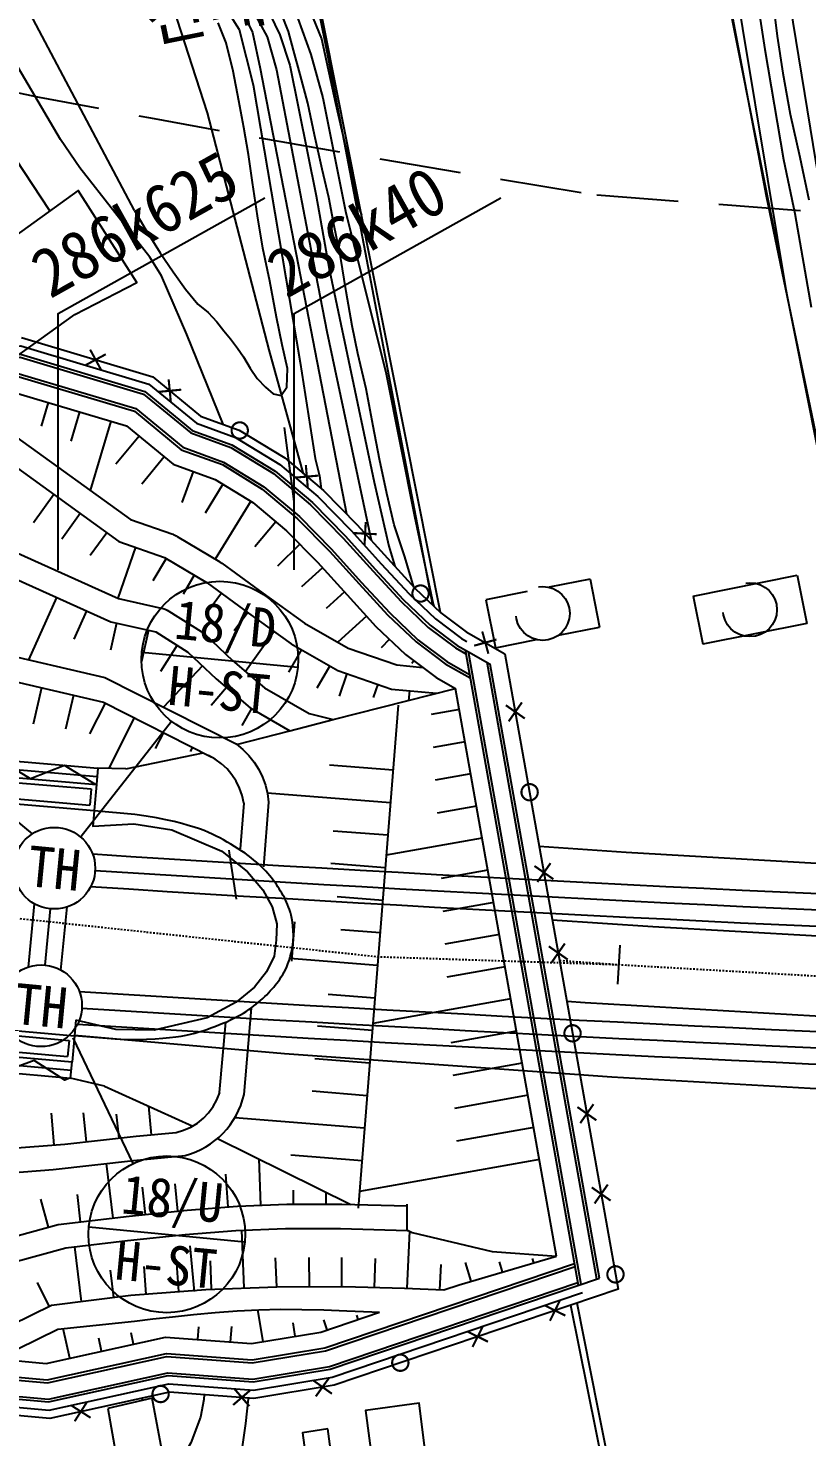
# Model space of a CAD drawing. Header units: millimetres. Extents: x 10470 to 11266, y 1103 to 1807.
# Drawn here: x 10624 to 10671.6, y 1450.2 to 1536.5 of the extents above; entities that cross this region are included whole.
import ezdxf
from ezdxf.enums import TextEntityAlignment as Align
from ezdxf.xclip import XClip

# ---------------------------------------------------------------- set-up
doc = ezdxf.new("R2010")
doc.units = ezdxf.units.MM
doc.header["$LTSCALE"] = 10
doc.header["$MEASUREMENT"] = 0
doc.header["$XCLIPFRAME"] = 2
doc.linetypes.add('CENTER', pattern=[2, 1.25, -0.25, 0.25, -0.25])
doc.linetypes.add('DASHED', pattern=[0.75, 0.5, -0.25])
for name, color, linetype in [('TN-CABL', 4, 'Continuous'), ('TN-MANH', 4, 'Continuous'), ('TZ-BASE', 253, 'Continuous'), ('TZ-CABL', 4, 'Continuous')]:
    doc.layers.add(name, color=color, linetype=linetype)
doc.styles.add('GR', font='GulimChe.ttf')
doc.styles.get("Standard").update_dxf_attribs({"font": 'GulimChe.ttf'})
doc.styles.add('SYMBTEXT', font='GulimChe.ttf')
doc.linetypes.add('ZIGZAG', pattern='A,0.0001,-0.2,[131,ltypeshp.shx,S=0.2,R=0,X=-0.2,Y=0],-0.4,[131,ltypeshp.shx,S=0.2,R=180,X=0.2,Y=0],-0.2', length=0.8001)

# ---------------------------------------------------------------- blocks, each defined once
blk = doc.blocks.new('cjf1')
at = {"color": 0, "lineweight": -3, "ltscale": 5, "const_width": 0.13}
blk.add_lwpolyline([(0.5, 0, 1), (-0.5, 0, 1)], format="xyb", close=True, dxfattribs=at)
blk = doc.blocks.new('cjf2')
at = {"color": 0, "lineweight": -3, "ltscale": 5, "const_width": 0.13}
for points in [[(0.5, 0.5), (-0.5, -0.5)], [(-0.5, 0.5), (0.5, -0.5)]]:
    blk.add_lwpolyline(points, dxfattribs=at)
blk = doc.blocks.new('JD-FGFJ5DTHFDFHDFHDFHDFH')
at = {"layer": 'TZ-BASE', "linetype": 'DASHED'}
blk.add_line((117.829, 33.683), (179.049, 29.038), dxfattribs=at)
at = {"layer": 'TZ-BASE', "ltscale": 10}
for p, q in [((84.228, 20.968), (83.793, 19.512)), ((86.144, 20.395), (85.61, 18.607)), ((88.06, 19.823), (86.793, 15.58)), ((89.793, 18.905), (88.375, 17.183)), ((91.337, 17.634), (89.959, 15.962)), ((93.1, 16.747), (92.41, 14.843)), ((94.932, 15.966), (93.839, 14.18)), ((84.572, 15.332), (83.322, 13.6)), ((96.638, 14.922), (94.463, 11.369)), ((86.194, 14.162), (85.064, 12.596)), ((87.816, 12.992), (86.806, 11.592)), ((98.18, 13.651), (96.89, 12.117)), ((89.581, 12.097), (88.491, 8.979)), ((99.637, 12.283), (98.279, 10.948)), ((91.459, 11.415), (90.64, 10.044)), ((93.176, 10.39), (92.485, 9.232)), ((101.025, 10.844), (99.735, 9.679)), ((84.745, 9.019), (83.032, 5.21)), ((94.838, 9.281), (94.054, 8.211)), ((102.366, 9.361), (101.245, 8.348)), ((86.569, 8.199), (85.793, 6.474)), ((96.451, 8.099), (95.625, 6.971)), ((103.719, 7.887), (101.97, 6.278)), ((88.417, 7.449), (88.046, 5.79)), ((90.369, 7.013), (89.943, 5.107)), ((98.075, 6.931), (96.314, 4.483)), ((92.121, 6.093), (91.115, 4.497)), ((105.126, 6.468), (104.617, 5.933)), ((99.739, 5.827), (98.955, 4.457)), ((93.671, 4.843), (91.288, 2.302)), ((101.475, 4.833), (100.691, 3.463)), ((102.52, 4.36), (102.039, 2.967)), ((106.624, 5.147), (106.5, 4.981)), ((83.827, 3.485), (83.311, 1.267)), ((95.154, 3.502), (94.208, 2.401)), ((101.691, 1.54), (109.179, 3.452)), ((104.411, 3.707), (104.132, 2.9)), ((115.368, -31.319), (109.179, 3.452)), ((85.775, 3.032), (85.291, 0.954)), ((106.357, 3.31), (106.301, 2.718)), ((87.715, 2.555), (86.76, 0.672)), ((96.681, 2.212), (96.093, 1.187)), ((105.667, 2.427), (103.221, -28.391)), ((109.41, 2.155), (107.691, 1.849)), ((89.499, 1.651), (87.955, -1.394)), ((99.036, 0.862), (101.691, 1.54)), ((91.283, 0.747), (90.787, -0.23)), ((95.758, 0.025), (99.036, 0.862)), ((109.76, 0.186), (107.811, -0.161)), ((88.975, -1.482), (93.729, -0.493)), ((88.975, -1.482), (93.729, -0.493)), ((93.066, -0.157), (92.932, -0.422)), ((87.267, -1.436), (87.181, -2.432)), ((88.975, -1.482), (87.267, -1.436)), ((105.351, -1.561), (101.461, -1.252)), ((110.111, -1.783), (107.93, -2.171)), ((105.192, -3.555), (97.647, -2.956)), ((96.206, -3.568), (95.987, -6.382)), ((110.461, -3.752), (108.049, -4.182)), ((105.034, -5.548), (101.69, -5.283)), ((110.812, -5.721), (104.937, -6.767)), ((104.876, -7.542), (101.533, -7.277)), ((111.162, -7.69), (108.287, -8.202)), ((104.718, -9.536), (101.925, -9.314)), ((111.513, -9.659), (108.407, -10.212)), ((104.559, -11.529), (102.157, -11.339)), ((111.863, -11.628), (108.526, -12.222)), ((104.401, -13.523), (99.022, -13.096)), ((112.214, -13.597), (108.645, -14.233)), ((104.243, -15.517), (101.384, -15.29)), ((112.564, -15.566), (104.12, -17.07)), ((94.73, -21.293), (95.108, -16.986)), ((104.085, -17.511), (100.726, -17.244)), ((112.915, -17.535), (108.883, -18.253)), ((85.6, -20.424), (85.69, -19.428)), ((103.927, -19.504), (100.56, -19.237)), ((113.265, -19.505), (109.003, -20.263)), ((87.684, -20.913), (85.6, -20.424)), ((87.684, -20.913), (93.085, -23.356)), ((103.768, -21.498), (100.394, -21.23)), ((113.616, -21.474), (109.122, -22.274)), ((90.556, -23.893), (90.389, -22.136)), ((84.589, -24.511), (84.438, -22.559)), ((86.579, -24.314), (86.386, -22.547)), ((88.567, -24.097), (88.407, -22.632)), ((103.61, -23.492), (95.653, -22.86)), ((94.606, -24.112), (102.761, -28.162)), ((113.966, -23.443), (109.241, -24.284)), ((88.198, -28.994), (87.809, -25.653)), ((97.256, -28.21), (97.147, -25.374)), ((103.452, -25.486), (99.079, -25.139)), ((114.317, -25.412), (103.302, -27.372)), ((95.259, -28.31), (95.102, -26.295)), ((86.212, -29.226), (86.017, -27.55)), ((90.186, -28.774), (90.011, -27.103)), ((92.175, -28.565), (92, -26.901)), ((99.255, -28.149), (99.255, -27.285)), ((101.255, -28.148), (101.255, -27.414)), ((84.243, -29.549), (83.771, -27.832)), ((106.218, -29.75), (106.218, -28.147)), ((96.223, -33.277), (96.09, -29.745)), ((106.221, -33.294), (106.386, -29.804)), ((86.262, -34.095), (85.851, -30.747)), ((92.23, -33.494), (92.097, -31.782)), ((94.225, -33.352), (94.159, -31.619)), ((98.222, -33.201), (98.155, -31.435)), ((100.222, -33.195), (100.217, -31.418)), ((102.222, -33.189), (102.217, -31.416)), ((104.221, -33.238), (104.267, -31.469)), ((108.218, -33.388), (108.291, -31.847)), ((110.132, -32.858), (109.795, -31.712)), ((112.051, -32.294), (111.868, -31.673)), ((113.97, -31.73), (113.893, -31.468)), ((88.247, -33.851), (88.042, -32.183)), ((90.236, -33.649), (90.105, -31.964)), ((84.291, -34.386), (83.578, -32.935)), ((97.385, -36.56), (97.065, -34.617)), ((101.315, -35.844), (101.108, -35.229)), ((103.21, -35.204), (103.124, -34.949)), ((85.549, -37.577), (85.149, -35.761)), ((89.456, -36.717), (89.304, -36.03)), ((93.403, -36.435), (93.461, -35.651)), ((95.398, -36.582), (95.468, -35.642)), ((99.358, -36.234), (99.222, -35.41)), ((87.502, -37.147), (87.327, -36.351))]:
    blk.add_line(p, q, dxfattribs=at)
at = {"layer": 'TZ-BASE', "linetype": 'Continuous'}
blk.add_line((99.297, 14.901), (98.703, 19.436), dxfattribs=at)
at = {"layer": 'TZ-BASE'}
for p, q in [((123.728, 9.113), (130.103, 10.38)), ((129.49, 10.259), (130.103, 10.38)), ((130.103, 10.38), (130.688, 7.438)), ((123.728, 9.113), (124.313, 6.17)), ((130.688, 7.438), (124.313, 6.17)), ((109.973, 5.692), (111.301, 4.939)), ((87.181, -2.432), (87.041, -4.026)), ((86.856, -2.705), (86.769, -3.702)), ((99.147, -13.249), (99.337, -10.856)), ((119.116, -14.666), (119.266, -12.271)), ((85.505, -18.107), (85.417, -19.103)), ((85.83, -17.835), (85.69, -19.428))]:
    blk.add_line(p, q, dxfattribs=at)
for points, elevation in [([(100.097, 45.394), (100.972, 43.236), (101.831, 39.302), (102.664, 35.651), (103.252, 32.867), (103.414, 32.453)], 53), ([(99.515, 44.481), (100.322, 42.277), (101.044, 39.635), (102.46, 32.594), (103.586, 28.143), (104.918, 22.726), (106.665, 13.994), (107.809, 8.622), (107.839, 8.497)], 54), ([(106.63, 9.656), (106.071, 11.505), (105.426, 13.467), (104.958, 15.395), (104.524, 17.5), (104.13, 19.524), (103.701, 21.804), (103.201, 23.959), (102.85, 25.672), (102.476, 27.757), (102.123, 29.902), (101.748, 31.785), (101.422, 33.53), (101.01, 35.264), (100.547, 37.365), (100.136, 39.301), (99.663, 41.055), (99.254, 42.557), (98.953, 43.7), (98.517, 44.766)], 55), ([(97.803, 44.75), (98.417, 43.492), (99.034, 41.628), (100.643, 33.618), (101.437, 29.145), (104.193, 16.081), (105.089, 12.172), (105.449, 10.94)], 56), ([(96.695, 45.079), (97.638, 43.373), (98.213, 41.338), (100.215, 30.888), (101.295, 25.323), (104, 12.535)], 57), ([(84.333, 32.7), (82.244, 35.867), (79.683, 40.175), (76.866, 45.426)], 58), ([(96.144, 44.85), (96.741, 43.64), (97.213, 41.437)], 58), ([(94.944, 19.632), (92.728, 25.139), (91.17, 28.72), (90.458, 29.868), (86.166, 35.345), (84.984, 37.087), (79.627, 46.173)], 59), ([(93.509, 47.638), (95.923, 43.826), (96.773, 40.432), (99.652, 23.41), (100.58, 17.526), (100.853, 16.466), (100.95, 15.687)], 59), ([(89.523, 32.726), (90.204, 31.55), (91.091, 30.141), (91.886, 28.981), (92.642, 27.9), (93.401, 26.995), (94.021, 26.473), (94.561, 25.913), (94.983, 25.365), (95.397, 24.873), (95.823, 24.296), (96.184, 23.769), (96.598, 23.075), (97.031, 22.442), (97.538, 21.905), (97.997, 21.506), (98.503, 21.403), (98.837, 21.911), (98.883, 23.043), (98.566, 24.501), (98.219, 26.185), (97.798, 28.408), (97.375, 30.429), (97.045, 32.405), (96.736, 34.441), (96.497, 36.169), (96.215, 37.805), (95.903, 39.437), (95.565, 41.267), (95.125, 42.996), (94.637, 44.229)], 60), ([(89.523, 32.726), (81.306, 48.253), (75.643, 57.407), (75.112, 58.509), (74.817, 59.846), (74.514, 65.187), (74.103, 68.955), (73.516, 72.461), (72.652, 75.931), (71.016, 82.007), (70.745, 83.628), (70.564, 86.445), (70.565, 90.131), (70.924, 94.406)], 60), ([(125.62, 50.75), (126.756, 43.876), (128.287, 34.64), (129.475, 27.496)], 53), ([(127.44, 47.004), (128.115, 42.596), (129.259, 35.847), (129.955, 32.55), (130.951, 26.812)], 54), ([(128.585, 45.731), (128.876, 43.403), (129.218, 41.14), (129.678, 38.633), (130.271, 36.002), (130.804, 33.389)], 55), ([(126.706, 77.006), (127.941, 72.008), (128.794, 68.486), (129.621, 64.735), (129.863, 62.48), (129.843, 60.612), (129.59, 58.815), (129.147, 57.092), (128.689, 53.979), (128.73, 51.934), (129.485, 46.401), (131.241, 35.651), (131.833, 32.516), (133.675, 22.867), (134.673, 17.673), (136.88, 7.945)], 56), ([(97.213, 41.437), (102.489, 14.147)], 58), ([(95.755, -9.466), (95.333, -6.611), (95.302, -6.449)], 56), ([(93.197, -33.497), (92.926, -30.7)], 55), ([(90.006, -40.174), (89.989, -40.02)], 54)]:
    blk.add_lwpolyline(points, dxfattribs=dict(at, elevation=elevation))
at = {"layer": 'TZ-BASE', "lineweight": -3, "ltscale": 5, "flags": 128}
for points in [[(82.587, 24.943), (90.632, 22.541), (93.554, 20.135), (95.916, 19.28), (98.712, 17.568), (101.091, 15.567), (103.156, 13.469), (104.999, 11.429), (106.688, 9.594), (108.268, 8.088), (109.824, 6.926), (112.203, 5.577), (119.133, -33.35), (101.734, -39.228), (96.823, -40.037), (91.65, -39.654), (84.321, -41.267), (77.388, -40.642)], [(1.458, 8.89), (2.151, 8.772), (3.103, 8.609), (22.762, 5.592), (39.411, 3.32), (40.798, 3.131), (42.469, 2.903), (62.218, 0.543), (82.004, -1.487), (87.224, -1.934)], [(-1.454, -8.865), (-0.759, -8.974), (16.739, -11.727), (36.653, -14.521), (56.611, -16.984), (70.423, -18.456), (71.815, -18.605), (76.608, -19.115), (85.645, -19.926)]]:
    blk.add_lwpolyline(points, dxfattribs=at)
at = {"layer": 'TZ-BASE', "ltscale": 10}
for points in [[(3.822, 23.308), (4.243, 23.148), (22.78, 17.966), (42.161, 18.571), (61.998, 20.93), (82.556, 24.431), (90.392, 22.091), (93.302, 19.694), (95.698, 18.827), (98.419, 17.161), (100.751, 15.2), (102.792, 13.126), (104.629, 11.092), (106.331, 9.243), (107.945, 7.705), (109.551, 6.507), (109.86, 6.331)], [(72.451, 19.829), (82.379, 21.52), (89.03, 19.533), (91.875, 17.191), (94.461, 16.254), (96.755, 14.85), (98.821, 13.113), (100.725, 11.177), (102.531, 9.178), (104.304, 7.251), (106.109, 5.531), (107.994, 4.124), (109.179, 3.452)], [(3.353, 20.448), (22.434, 15.114), (37.961, 15.599), (43.989, 14.776), (61.786, 12.65), (63.539, 12.44), (81.159, 10.633), (88.055, 7.53), (90.822, 6.912), (92.787, 5.673), (94.523, 4.044), (96.607, 2.254), (99.036, 0.862)], [(45.491, 16.107), (62.404, 18.119), (66.925, 18.888), (81.75, 17.368), (88.564, 12.453), (91.357, 11.477), (93.969, 9.917), (96.496, 8.066), (99.108, 6.188), (101.972, 4.549), (105.259, 3.414), (108.01, 3.154)], [(2.598, 15.847), (4.231, 15.569), (23.774, 12.569), (43.364, 9.896), (61.234, 7.761), (62.996, 7.55), (80.845, 5.719), (87.698, 4.124), (95.731, 0.048)], [(91.357, 11.477), (93.969, 9.917), (96.496, 8.066), (99.108, 6.188), (101.972, 4.549), (105.259, 3.414)], [(1.539, 9.384), (3.183, 9.103), (22.834, 6.086), (42.533, 3.398), (62.274, 1.04), (82.051, -0.989), (87.267, -1.436)], [(61.065, 6.27), (62.831, 6.059), (80.598, 4.237), (87.623, 2.602), (94.202, -0.733)], [(-1.534, -9.358), (16.665, -12.221), (36.588, -15.017), (56.554, -17.481), (76.559, -19.613), (85.6, -20.424)], [(-3.665, -22.355), (14.726, -25.248), (16.627, -25.515), (36.711, -29.119), (56.815, -31.346), (57.027, -31.37), (77.616, -32.927), (85.319, -30.809), (89.078, -30.372), (92.627, -30), (95.724, -29.759), (98.76, -29.642), (102.127, -29.641), (106.218, -29.75), (106.271, -29.752), (106.529, -29.868), (111.413, -31.032), (115.368, -31.319)], [(57.77, -22.89), (76.046, -24.838), (78.031, -25.016), (85.248, -24.46), (89.62, -23.982), (92.061, -23.749)], [(57.602, -24.381), (75.899, -26.331), (78.021, -26.521), (84.535, -26.019), (89.453, -25.469), (92.609, -25.16)], [(-4.462, -27.21), (14.002, -30.115), (43.652, -34.276), (56.563, -33.574), (76.736, -37.162), (78.227, -37.364), (84.425, -34.32), (89.283, -33.723), (93.893, -33.365), (98.235, -33.201), (102.291, -33.189), (106.04, -33.285), (108.457, -33.4), (109.394, -33.075), (115.368, -31.319)], [(56.983, -29.856), (57.166, -29.876), (77.47, -31.412), (84.836, -29.386), (89.194, -28.879), (92.732, -28.507), (95.82, -28.266), (98.852, -28.149), (102.217, -28.148), (106.218, -28.254)], [(102.782, -28.173), (102.766, -28.162)], [(-5.934, -36.191), (13.87, -45.216), (36.368, -37.516), (56.389, -36.428), (77.131, -40.116), (84.289, -40.762), (91.614, -39.15), (96.8, -39.534), (101.613, -38.741), (116.96, -33.556)], [(81.101, -37.623), (84.826, -35.794), (88.534, -35.413), (89.52, -35.301), (90.632, -35.172), (91.843, -35.036), (93.126, -34.903), (94.454, -34.782), (95.8, -34.682), (97.137, -34.613), (98.449, -34.583), (99.761, -34.587), (101.108, -34.618), (102.526, -34.671), (104.052, -34.738), (104.527, -34.759)], [(81.101, -37.623), (84.107, -37.895), (91.409, -36.287), (96.673, -36.677), (100.923, -35.977), (104.527, -34.759)]]:
    blk.add_lwpolyline(points, dxfattribs=at)
at = {"layer": 'TZ-BASE'}
for points in [[(3.71, 22.629), (4.032, 22.506), (22.698, 17.288), (42.211, 17.897), (62.094, 20.262), (82.514, 23.739), (90.068, 21.483), (92.963, 19.099), (95.404, 18.215), (98.024, 16.612), (100.293, 14.704), (102.3, 12.662), (104.131, 10.637), (105.849, 8.77), (107.509, 7.188), (109.181, 5.94), (109.815, 5.58)], [(3.739, 22.805), (4.086, 22.672), (22.719, 17.464), (42.198, 18.072), (62.069, 20.435), (82.525, 23.918), (90.152, 21.64), (93.051, 19.254), (95.48, 18.374), (98.126, 16.754), (100.412, 14.832), (102.428, 12.783), (104.26, 10.755), (105.974, 8.892), (107.622, 7.322), (109.277, 6.087), (109.973, 5.692)], [(3.518, 21.455), (3.666, 21.398), (22.556, 16.118), (42.298, 16.735), (62.261, 19.109), (82.441, 22.545), (89.51, 20.434), (92.378, 18.072), (94.897, 17.16), (97.341, 15.664), (99.501, 13.848), (101.453, 11.863), (103.27, 9.852), (105.018, 7.953), (106.756, 6.297), (108.542, 4.963), (110.081, 4.09)], [(3.547, 21.631), (3.721, 21.565), (22.577, 16.294), (42.285, 16.909), (62.236, 19.282), (82.452, 22.724), (89.594, 20.591), (92.466, 18.227), (94.973, 17.319), (97.443, 15.806), (99.62, 13.976), (101.58, 11.983), (103.399, 9.97), (105.143, 8.075), (106.869, 6.431), (108.638, 5.11), (110.041, 4.314)], [(113.13, -13.038), (109.776, 5.804)], [(113.31, -13.051), (109.973, 5.692)], [(114.339, -13.124), (111.103, 5.051)], [(114.519, -13.137), (111.301, 4.939)], [(40.731, 2.635), (42.406, 2.407), (62.163, 0.046), (81.957, -1.984), (87.181, -2.432)], [(40.69, 2.338), (42.368, 2.109), (62.13, -0.252), (81.929, -2.283), (86.856, -2.705)], [(40.515, 1.05), (42.203, 0.819), (61.987, -1.544), (81.807, -3.577), (87.041, -4.026)], [(40.555, 1.347), (42.241, 1.117), (62.02, -1.246), (81.835, -3.279), (86.769, -3.702)], [(115.103, -10.716), (121.265, -11.141), (131.35, -11.709), (141.237, -12.184), (161.224, -12.912), (181.219, -13.356), (201.217, -13.546), (221.217, -13.516), (241.216, -13.295), (261.212, -12.917), (275.727, -12.552)], [(116.704, -33.115), (113.13, -13.038)], [(116.871, -33.058), (113.31, -13.051)], [(117.83, -32.734), (114.339, -13.124)], [(117.997, -32.678), (114.519, -13.137)], [(115.992, -15.709), (117.119, -15.791), (132.617, -16.693), (137.087, -16.916), (157.07, -17.72), (177.063, -18.233), (197.062, -18.485), (217.062, -18.508), (237.061, -18.334), (257.058, -17.994), (275.834, -17.549)], [(72.003, -16.814), (76.783, -17.324), (85.505, -18.107)], [(72.035, -16.516), (76.813, -17.025), (85.83, -17.835)], [(71.868, -18.107), (76.656, -18.618), (85.69, -19.428)], [(71.899, -17.809), (76.686, -18.319), (85.417, -19.103)], [(-5.626, -34.309), (13.967, -43.238), (36.013, -35.693), (56.502, -34.579), (77.375, -38.291), (84.171, -38.904), (91.481, -37.295), (96.718, -37.683), (101.166, -36.95), (116.466, -31.78)], [(-5.85, -35.679), (13.897, -44.679), (36.271, -37.02), (56.42, -35.925), (77.198, -39.62), (84.257, -40.258), (91.578, -38.646), (96.778, -39.031), (101.491, -38.255), (117.997, -32.678)], [(-5.655, -34.488), (13.958, -43.426), (36.047, -35.866), (56.491, -34.755), (77.352, -38.465), (84.182, -39.081), (91.494, -37.472), (96.725, -37.859), (101.208, -37.12), (116.497, -31.955)], [(-5.821, -35.5), (13.906, -44.491), (36.238, -36.847), (56.43, -35.749), (77.221, -39.447), (84.246, -40.081), (91.565, -38.47), (96.77, -38.855), (101.449, -38.084), (116.673, -32.94)]]:
    blk.add_lwpolyline(points, dxfattribs=at)
at = {"layer": 'TZ-BASE', "ltscale": 10}
for points in [[(72.451, 19.829), (82.302, 18.819), (89.265, 13.797), (91.852, 12.893, -0.050498), (92.125, 12.765), (94.738, 11.205, -0.023523), (94.855, 11.127), (97.377, 9.28), (99.92, 7.451), (102.595, 5.921), (105.579, 4.89), (107.169, 4.74)], [(45.491, 16.107), (61.955, 14.14), (63.705, 13.931), (81.553, 12.1), (88.532, 8.961), (91.15, 8.376, -0.085871), (91.622, 8.181), (93.587, 6.942, -0.047775), (93.813, 6.767), (95.525, 5.161), (97.476, 3.485), (100.218, 1.914), (101.691, 1.54)]]:
    blk.add_lwpolyline(points, format="xyb", dxfattribs=at)
at = {"layer": 'TZ-BASE', "flags": 128}
for points in [[(117.414, 10.151), (114.901, 9.651)], [(117.414, 10.151), (118, 7.209)], [(113.553, 9.383), (111.039, 8.883)], [(111.652, 9.005), (111.039, 8.883)], [(111.039, 8.883), (111.624, 5.941)], [(115.486, 6.709), (118, 7.209)], [(111.624, 5.941), (114.138, 6.441)], [(114.3, -6.204), (119.633, -6.583), (132.349, -7.311), (134.505, -7.416), (133.83, -21.2), (131.617, -21.091), (118.75, -20.355), (98.696, -18.931), (85.832, -17.803)]]:
    blk.add_lwpolyline(points, dxfattribs=at)
at = {"layer": 'TZ-BASE', "ltscale": 10, "flags": 128}
for points in [[(95.731, 0.048, -0.229493), (97.714, -3.526), (97.406, -7.481)], [(92.609, -25.16, 0.27971), (96.225, -21.424), (96.689, -16.136)]]:
    blk.add_lwpolyline(points, format="xyb", dxfattribs=at)
at = {"layer": 'TZ-BASE', "linetype": 'CENTER', "ltscale": 0.001, "flags": 128}
for points in [[(0, 0), (19.762, -3.072), (39.573, -5.813), (59.427, -8.225), (79.319, -10.304), (104.444, -12.982), (119.191, -13.469)], [(115.547, -13.21), (119.191, -13.469), (131.983, -14.201), (139.162, -14.552), (159.147, -15.318), (179.141, -15.796), (199.14, -16.018), (219.14, -16.014), (239.138, -15.816), (259.135, -15.457), (275.78, -15.05)]]:
    blk.add_lwpolyline(points, dxfattribs=at)
at = {"layer": 'TZ-BASE', "lineweight": -3, "ltscale": 5}
for points in [[(87.183, -2.409), (87.134, -2.428), (85.227, -1.261), (83.149, -2.086), (82.195, -1.503)], [(85.602, -20.408), (85.251, -20.539), (83.368, -19.333), (81.273, -20.115), (79.39, -18.909), (77.296, -19.691), (76.354, -19.088)]]:
    blk.add_lwpolyline(points, dxfattribs=at)
at = {"layer": 'TZ-BASE', "flags": 128}
blk.add_lwpolyline([(85.914, -16.876), (85.832, -17.803), (88.328, -18.022), (89.029, -18.051), (89.671, -18.053), (90.253, -18.04), (90.778, -18.014), (91.249, -17.979), (91.667, -17.939), (92.04, -17.894), (92.373, -17.844), (92.675, -17.789), (92.952, -17.729), (93.211, -17.663), (93.459, -17.593), (93.704, -17.516), (93.95, -17.434), (94.198, -17.347), (94.444, -17.256), (94.689, -17.161), (94.929, -17.063), (95.163, -16.963), (95.388, -16.86), (95.604, -16.756), (95.808, -16.651), (96, -16.546), (96.183, -16.439), (96.355, -16.332), (96.52, -16.223), (96.676, -16.113), (96.825, -16.002), (96.969, -15.89), (97.106, -15.776), (97.239, -15.661), (97.367, -15.545), (97.49, -15.428), (97.609, -15.311), (97.723, -15.193), (97.833, -15.075), (97.939, -14.958), (98.041, -14.841), (98.139, -14.723), (98.235, -14.603), (98.327, -14.48), (98.417, -14.353), (98.504, -14.221), (98.59, -14.083), (98.673, -13.937), (98.755, -13.781), (98.835, -13.613), (98.912, -13.426), (98.986, -13.216), (99.056, -12.979), (99.123, -12.709), (99.185, -12.402), (99.241, -12.053), (99.246, -11.699), (99.239, -11.386), (99.221, -11.108), (99.192, -10.862), (99.156, -10.643), (99.113, -10.445), (99.063, -10.266), (99.01, -10.098), (98.953, -9.94), (98.893, -9.789), (98.83, -9.644), (98.764, -9.503), (98.694, -9.366), (98.621, -9.231), (98.545, -9.098), (98.464, -8.965), (98.381, -8.831), (98.293, -8.696), (98.201, -8.56), (98.105, -8.424), (98.004, -8.288), (97.898, -8.151), (97.787, -8.015), (97.672, -7.879), (97.55, -7.743), (97.422, -7.607), (97.287, -7.472), (97.145, -7.337), (96.993, -7.201), (96.832, -7.064), (96.661, -6.926), (96.478, -6.788), (96.284, -6.648), (96.08, -6.508), (95.867, -6.368), (95.648, -6.229), (95.424, -6.093), (95.197, -5.96), (94.968, -5.832), (94.74, -5.708), (94.512, -5.59), (94.28, -5.477), (94.037, -5.368), (93.774, -5.26), (93.487, -5.153), (93.167, -5.046), (92.808, -4.937), (92.403, -4.825), (91.946, -4.709), (91.433, -4.592), (90.862, -4.477), (90.23, -4.368), (89.534, -4.274), (87.039, -4.055), (86.957, -4.982), (89.483, -4.853), (91.804, -5.213), (94.857, -6.526), (96.431, -7.791), (97.379, -8.878), (97.943, -9.931), (98.233, -10.96), (98.195, -11.961), (98.058, -12.953), (97.594, -13.916), (96.855, -14.855), (95.732, -15.76), (93.961, -16.731), (90.726, -17.492), (88.379, -17.443)], close=True, dxfattribs=at)
for points, elevation in [([(105.263, -52.814), (108.452, -52.335), (106.955, -40.336), (103.653, -40.787), (105.263, -52.814)], 58.72), ([(101.354, -41.902), (99.804, -42.142), (101.111, -51.845), (102.649, -51.566), (101.354, -41.902)], 58.086)]:
    blk.add_lwpolyline(points, dxfattribs=dict(at, elevation=elevation))
at = {"layer": 'TZ-BASE'}
for points in [[(108.259, 8.096, 55.557), (90.721, 96.264, 54.982), (84.002, 130, 54.639)], [(109.059, 130, 54.783), (110.115, 124.664, 54.83), (119.969, 75.284, 55.172), (130.685, 21.417, 55.616), (144.507, -48.214, 56.034), (154.556, -99.51, 56.452), (160.672, -130, 56.646)], [(99.868, 16.596, 59.731), (97.761, 24.187, 60.367), (93.988, 38.721, 61.418), (93.988, 38.721, 61.418), (93.988, 38.721, 61.418), (91.904, 45.142, 61.368)], [(86.236, 120.452, 45.556), (93.647, 80.338, 47.659), (101.323, 42.373, 50.244), (107.763, 8.569, 52.127)], [(147.986, -64.52, 53.258), (136.494, -6.176, 52.03), (128.215, 33.598, 51.498), (119.628, 79.142, 50.295), (117.431, 90.164, 48.635)], [(80.286, 24.982, 58.101), (82.135, 23.688, 58.143), (85.857, 26.361, 59.337), (89.652, 28.322, 59.974), (86.057, 33.95, 60.37), (81.517, 30.66, 58.649), (77.748, 27.654, 58.107)], [(116.216, -34.335, 52.297), (122.44, -65.215, 51.308), (122.986, -68.899, 51.334), (122.945, -69.849, 51.296), (122.728, -71.48, 51.232), (122.383, -73.134, 51.245), (121.789, -75.316, 51.232), (120.906, -78.862, 51.068), (120.906, -78.862, 51.042), (120.906, -78.862, 51.055), (120.906, -78.862, 51.055), (120.906, -78.862, 51.055)], [(135.784, -130, 56.597), (129.135, -96.676, 56.389), (117.886, -40.595, 56.059), (116.621, -34.198, 55.993)], [(-10.589, -64.582, 53.685), (-1.602, -64.615, 54.409), (18.518, -64.709, 55.139), (28.425, -65.094, 55.29), (42.365, -66.004, 55.389), (58.522, -67.38, 54.524), (74.157, -68.18, 53.663), (84.975, -68.631, 53.757), (88.813, -68.612, 53.757), (90.361, -67.02, 53.799), (87.589, -61.317, 53.71), (84.425, -54.253, 53.46), (90.227, -50.202, 53.924), (91.485, -49.23, 54.096), (92.847, -48.043, 54.299), (93.935, -46.941, 54.539), (95.067, -45.543, 54.847), (95.763, -44.273, 54.988), (96.076, -43.443, 55.061), (96.333, -41.574, 55.186), (96.488, -40.069, 55.285), (96.491, -40.013, 55.289)], [(93.774, -39.811, 54.368), (93.756, -40.105, 54.32), (93.555, -41.195, 54.331), (92.965, -42.759, 54.279), (92.212, -44.065, 53.992), (90.936, -45.403, 53.914), (89.505, -46.332, 53.747), (88.058, -47.198, 53.616), (86.621, -48.045, 53.668), (85.262, -48.855, 53.668), (83.936, -49.823, 53.59), (83.035, -50.735, 53.392), (82.416, -52.009, 53.429), (81.873, -53.384, 53.429), (81.346, -55.07, 53.439), (80.803, -57.188, 53.444), (80.293, -58.841, 53.444), (79.575, -60.595, 53.486), (78.889, -61.905, 53.528), (77.665, -63.252, 53.726), (75.018, -65.085, 53.747), (55.321, -63.987, 54.456), (45.089, -62.824, 55.337)]]:
    blk.add_polyline3d(points, dxfattribs=at)
blk.add_polyline3d([(87.889, -40.669, 54.911), (88.42, -43.685, 54.911), (91.181, -43.19, 55.111), (90.602, -40.035, 55.14)], close=True, dxfattribs=at)
at = {"layer": 'TZ-BASE', "linetype": 'DASHED'}
for centre in [(114.519, 8.046), (127.208, 8.275)]:
    blk.add_circle(centre, 1.65, dxfattribs=at)
for radius, start, end in [(1149, 255.360091, 268.650429), (1169.5, 255.453749, 260.890603)]:
    blk.add_arc((302.985, 1188.433), radius, start, end, dxfattribs=at)
at = {"layer": 'TZ-BASE', "ltscale": 10}
for centre, radius, start, end in [((92.362, -4.16), 3.89, 8.7062, 64.47004), ((91.305, -20.249), 3.581, 282.19509, 343.05128)]:
    blk.add_arc(centre, radius, start, end, dxfattribs=at)
at = {"layer": 'TZ-BASE'}
for name, p, rotation in [('cjf2', (87.133, 23.586), 343.3719198868653), ('cjf2', (91.673, 21.684), 320.5312928343879), ('cjf1', (95.96, 19.253), 328.5219370717523), ('cjf2', (100.069, 16.427), 319.9409335242923), ('cjf2', (103.639, 12.934), 312.1016300566146), ('cjf1', (107.033, 9.264), 316.3840560869128), ('cjf2', (111, 6.259), 330.4315867441508), ('cjf2', (112.837, 2.015), 280.0937500551159), ('cjf1', (113.713, -2.907), 280.0937500551159), ('cjf2', (114.59, -7.83), 280.0937500551159), ('cjf2', (115.466, -12.753), 280.0937500551159), ('cjf1', (116.342, -17.675), 280.0937500551159), ('cjf2', (117.219, -22.598), 280.0937500551159), ('cjf2', (118.095, -27.52), 280.0937500551159), ('cjf1', (118.971, -32.443), 280.0937500551159), ('cjf2', (115.268, -34.655), 198.6687713449681), ('cjf2', (110.531, -36.256), 198.6687713449681), ('cjf1', (105.794, -37.856), 198.6687713449681), ('cjf2', (101.029, -39.344), 189.3549497341388), ('cjf1', (91.113, -39.772), 192.4148265117675), ('cjf2', (96.088, -39.983), 175.765350401144), ('cjf2', (86.23, -40.847), 192.4148265117675)]:
    blk.add_blockref(name, p, dxfattribs=dict(at, rotation=rotation))
blk.add_text('신대구 부산간 고속국도', height=3, rotation=11.47873, dxfattribs=at).set_placement((90.444, 42.983, -18.329))
blk = doc.blocks.new('TTTW101-2')
blk.add_line((-6, 0), (6, 0))
blk.add_circle((0, 0), 6)
at = {"style": 'SYMBTEXT'}
for tag, p in [('TTTW_TITLE_1', (0.17, 2.77)), ('TTTW_TITLE_2', (0.17, -2.31))]:
    blk.add_attdef(tag, text='', height=3, dxfattribs=at).set_placement(p, align=Align.MIDDLE_CENTER)
blk = doc.blocks.new('JD-FVJ8GBJK')
at = {"layer": 'TZ-BASE'}
for p, q in [((98.374, 68.409), (103.91, 75.453)), ((97.876, 56.054), (101.558, 48.354))]:
    blk.add_line(p, q, dxfattribs=at)
at = {"layer": 'TZ-BASE', "flags": 128}
for points in [[(96.981, 84.733), (96.981, 100.436), (109.64, 107.522)], [(111.436, 84.733), (111.436, 100.436), (124.095, 107.522)]]:
    blk.add_lwpolyline(points, dxfattribs=at)
at = {"layer": 'TZ-BASE', "xscale": 0.799999999978886, "yscale": 0.799999999978886, "zscale": 0.799999999978886, "rotation": 354.5078736458588}
for p, values in [((106.876, 79.227), {'TTTW_TITLE_1': '18/D', 'TTTW_TITLE_2': 'H-ST'}), ((103.628, 44.023), {'TTTW_TITLE_1': '18/U', 'TTTW_TITLE_2': 'H-ST'})]:
    blk.add_blockref('TTTW101-2', p, dxfattribs=at).add_auto_attribs(values)
at = {"layer": 'TZ-BASE', "style": 'GR'}
for s, p in [('286k625', (96.473, 101.297)), ('286k40', (110.927, 101.297))]:
    blk.add_text(s, height=3, rotation=29.23871, dxfattribs=at).set_placement(p)
blk = doc.blocks.new('TZMH101')
at = {"linetype": 'Continuous'}
blk.add_circle((0, 0), 2.5, dxfattribs=at)
at = {"style": 'SYMBTEXT'}
blk.add_attdef('TZMH_TITLE', text='', height=2.5, dxfattribs=at).set_placement((0, 0), align=Align.MIDDLE_CENTER)

msp = doc.modelspace()

# ---------------------------------------------------------------- linework, layer by layer
at = {"layer": 'TN-CABL', "linetype": 'ZIGZAG', "ltscale": 0.35}
msp.add_line((10624.987, 1479.066), (10625.319, 1482.519), dxfattribs=at)
at = {"layer": 'TN-CABL', "linetype": 'ZIGZAG', "ltscale": 0.5}
for points in [[(10777.544, 1480.021, -0.015794), (10628.053, 1484.847, -0.015794)], [(10777.666, 1471.432, -0.014869), (10627.242, 1476.419, -0.014869)]]:
    msp.add_lwpolyline(points, format="xyb", dxfattribs=at)
at = {"layer": 'TZ-CABL'}
for p, q in [((10623.971, 1478.954), (10624.343, 1482.823)), ((10625.962, 1478.762), (10626.334, 1482.631))]:
    msp.add_line(p, q, dxfattribs=at)
at = {"layer": 'TZ-CABL', "flags": 128}
msp.add_lwpolyline([(10619.224, 1491.217), (10624.197, 1487.105)], dxfattribs=at)
at = {"layer": 'TZ-CABL'}
for points in [[(10777.753, 1481.021, -0.015838), (10627.909, 1485.858, -0.015838)], [(10777.544, 1480.021, -0.015794), (10628.053, 1484.847, -0.015794)], [(10777.752, 1479.021, -0.015838), (10627.78, 1483.862, -0.015838)], [(10777.877, 1472.431, -0.01491), (10627.097, 1477.43, -0.01491)], [(10777.666, 1471.432, -0.014869), (10627.242, 1476.419, -0.014869)], [(10777.872, 1470.431, -0.01491), (10626.971, 1475.434, -0.01491)]]:
    msp.add_lwpolyline(points, format="xyb", dxfattribs=at)

# ---------------------------------------------------------------- block references
at = {"layer": 'TN-MANH'}
for p, rotation in [((10625.558, 1485.008), 354.5078736462374), ((10624.747, 1476.577), 354.5078736462373)]:
    msp.add_blockref('TZMH101', p, dxfattribs=dict(at, rotation=rotation)).add_auto_attribs({'TZMH_TITLE': 'TH'})
at = {"layer": 'TZ-BASE'}
ref = msp.add_blockref('JD-FGFJ5DTHFDFHDFHDFHDFH', (10540.952, 1492.568), dxfattribs=at)
XClip(ref).set_block_clipping_path([(718.1172560329, -74.9584290319), (577.4998395002, -79.8277429005), (262.2652929114, -90.3914462406), (-12.135603591, -74.0117691057), (12.135603591, 74.0117691059), (256.0050830326, 59.4778627331), (573.7128468014, 70.1244451005), (712.9272455615, 74.9584853945)])
msp.add_blockref('JD-FVJ8GBJK', (10528.816, 1418.556), dxfattribs=at)

doc.saveas('drawing.dxf')
